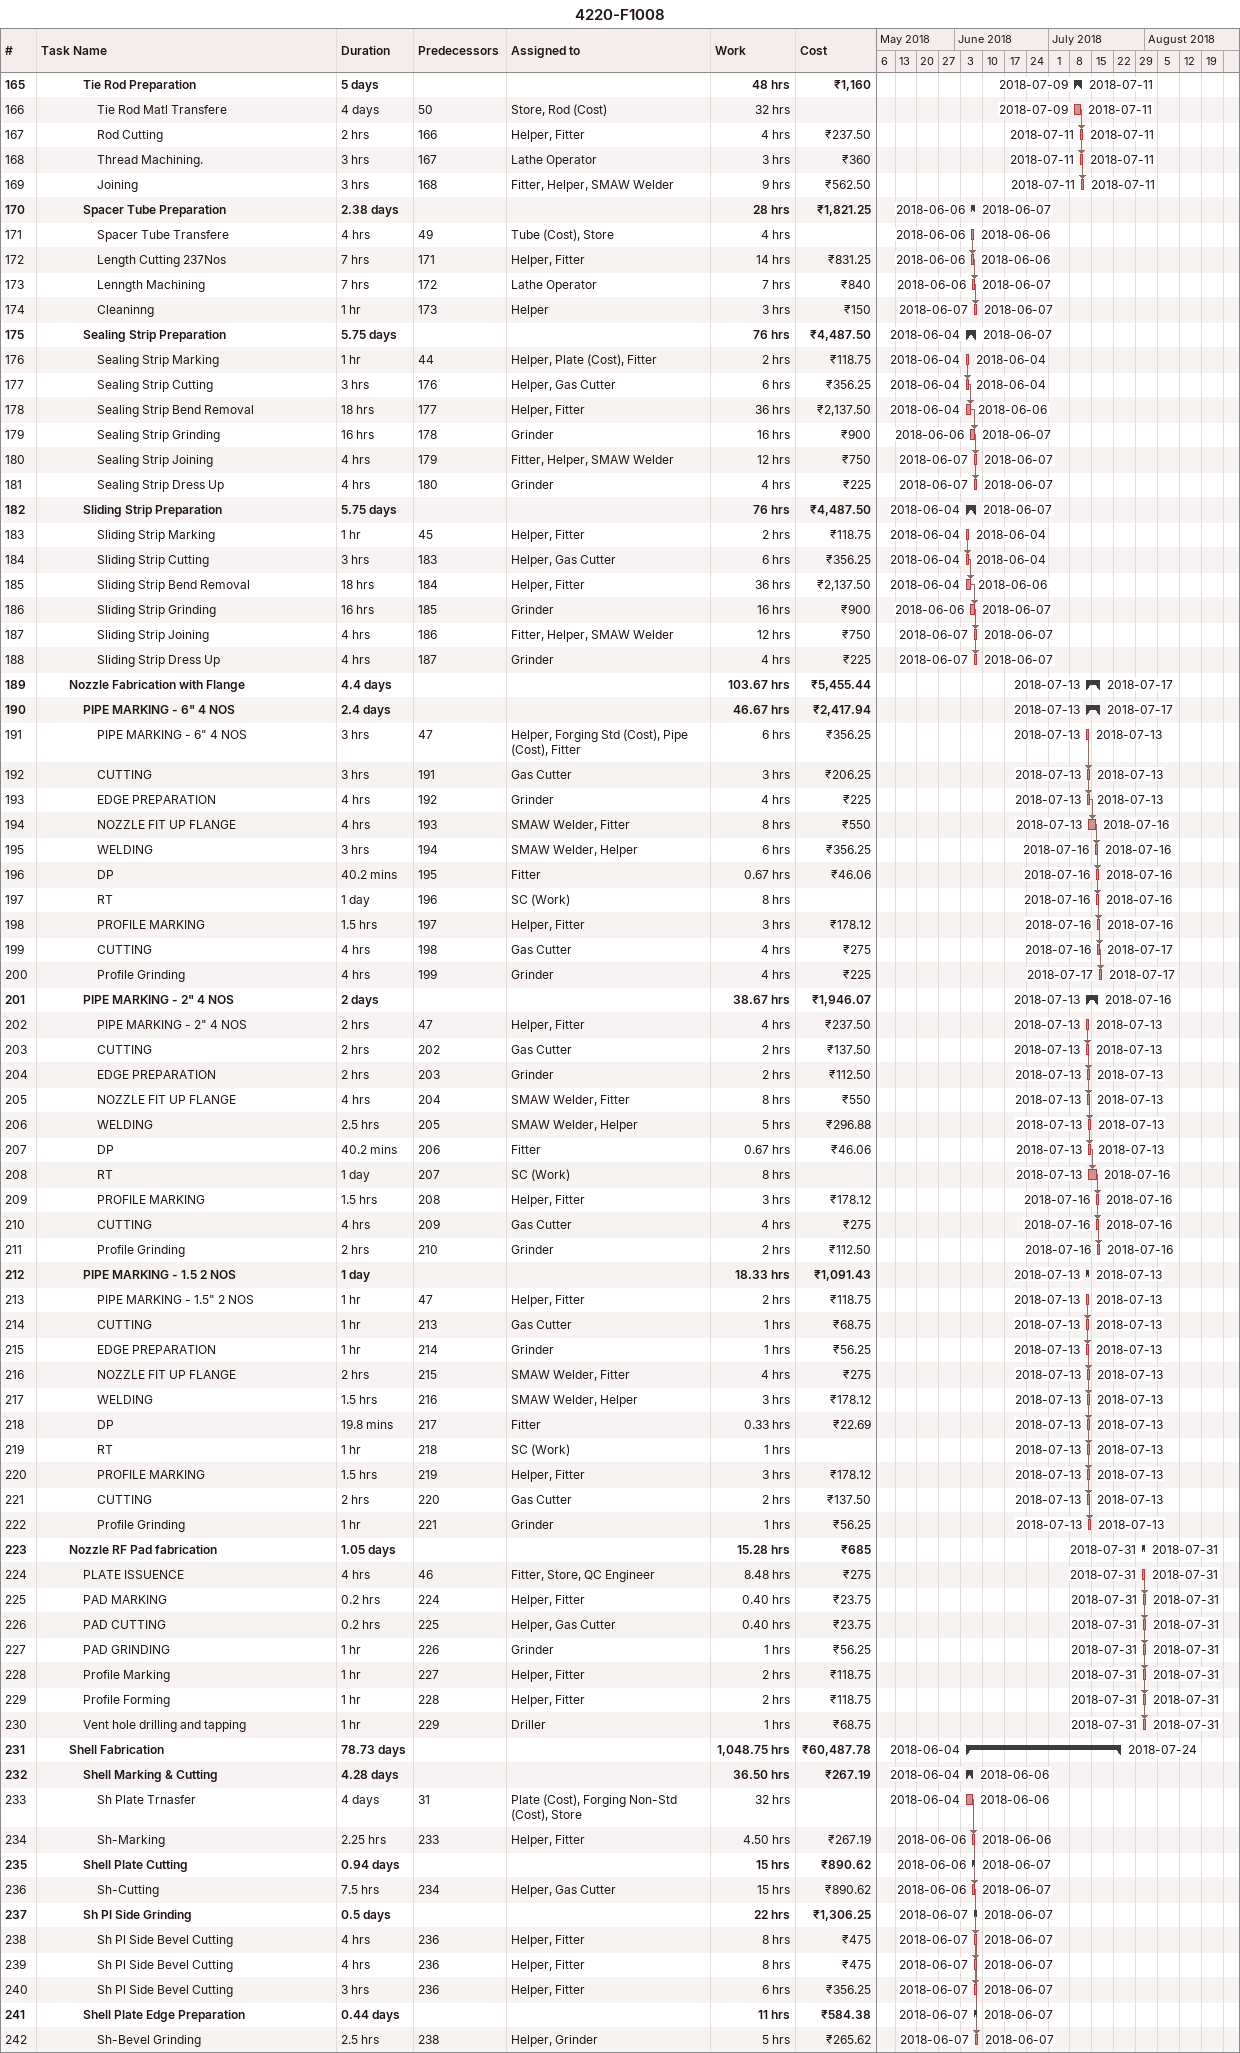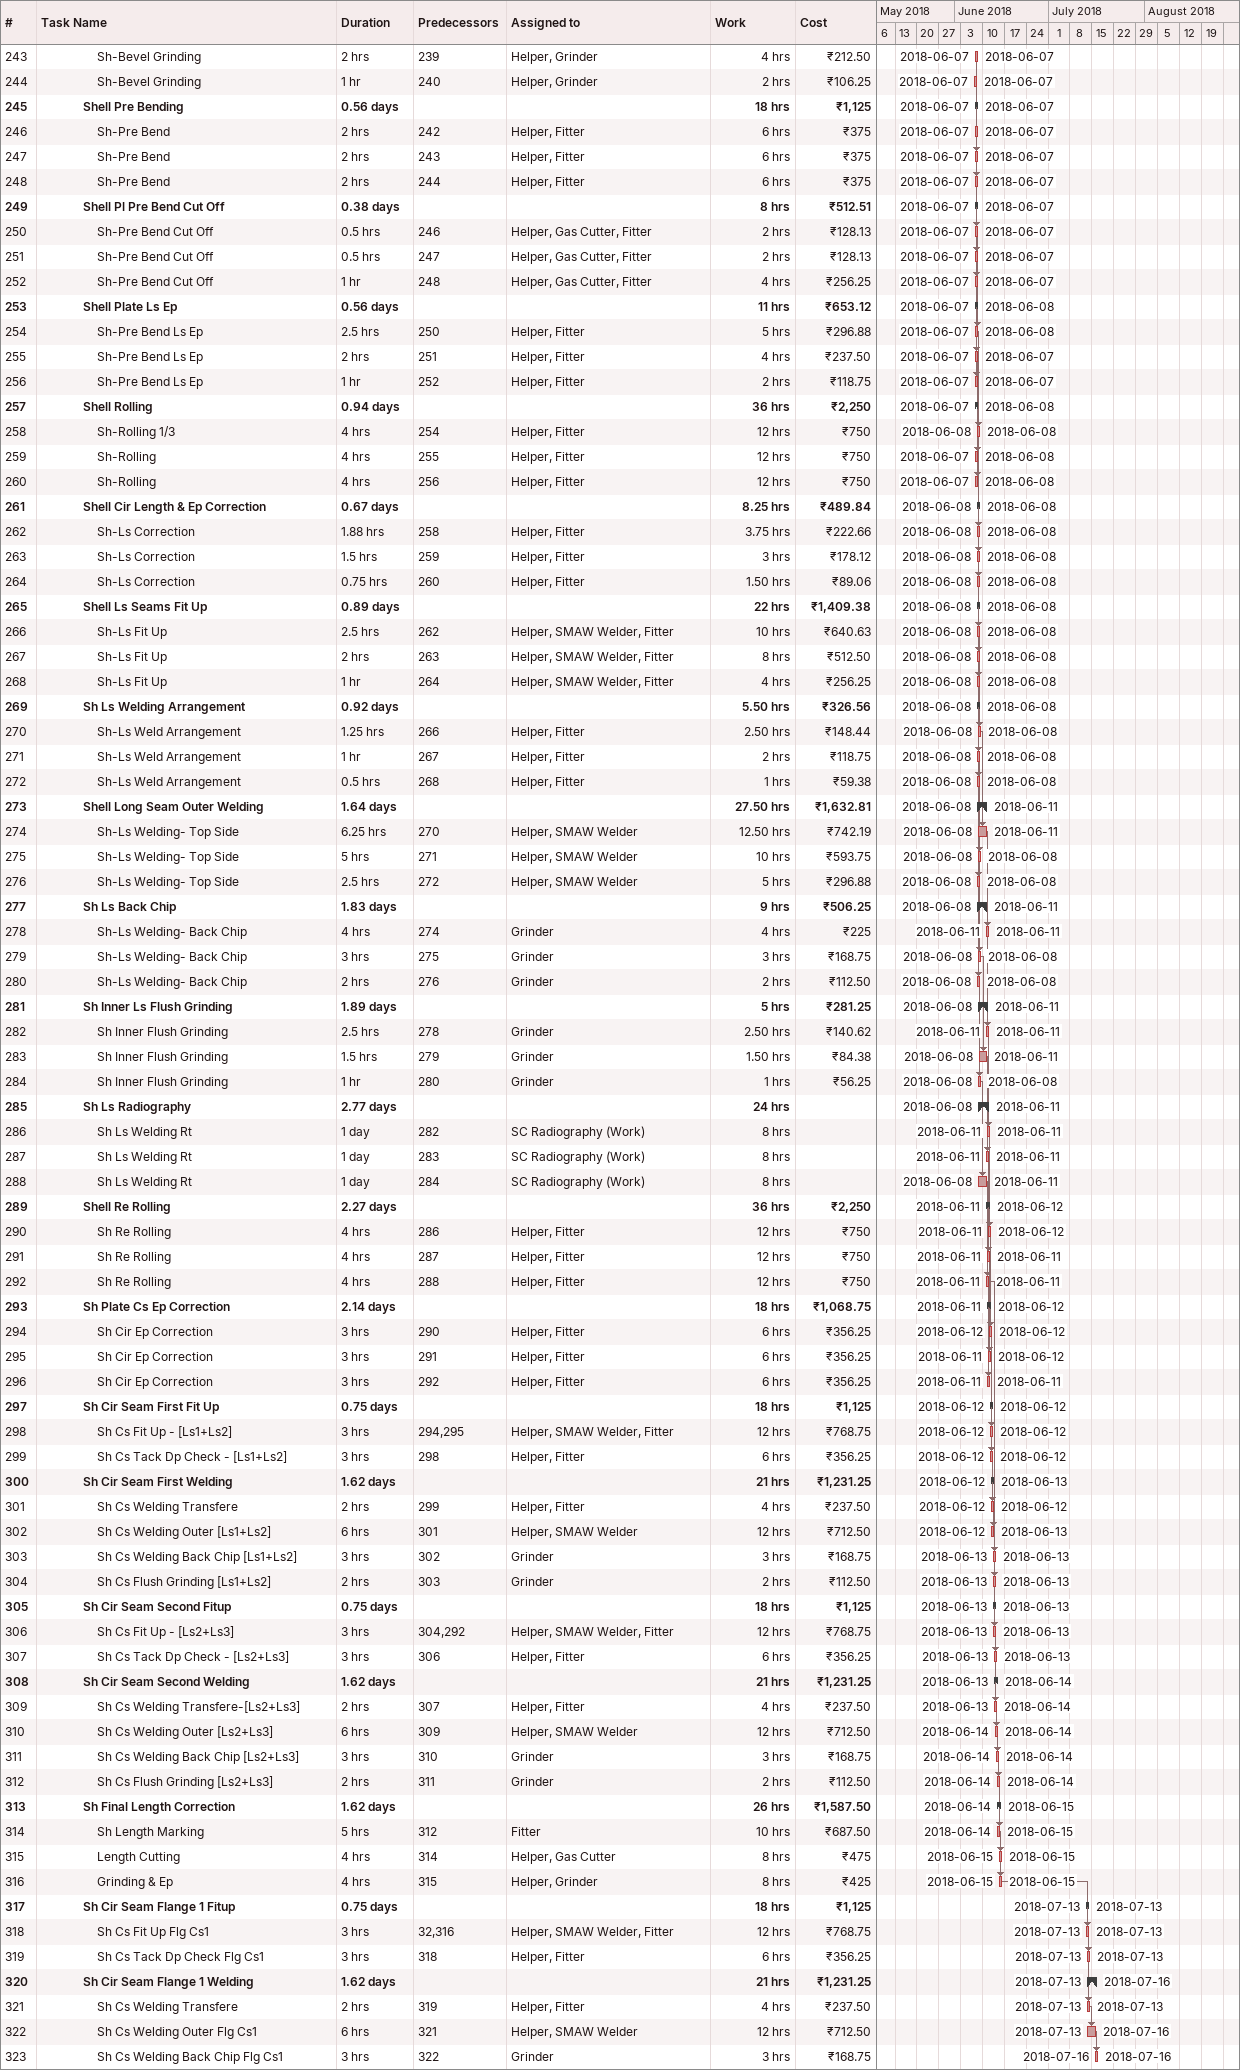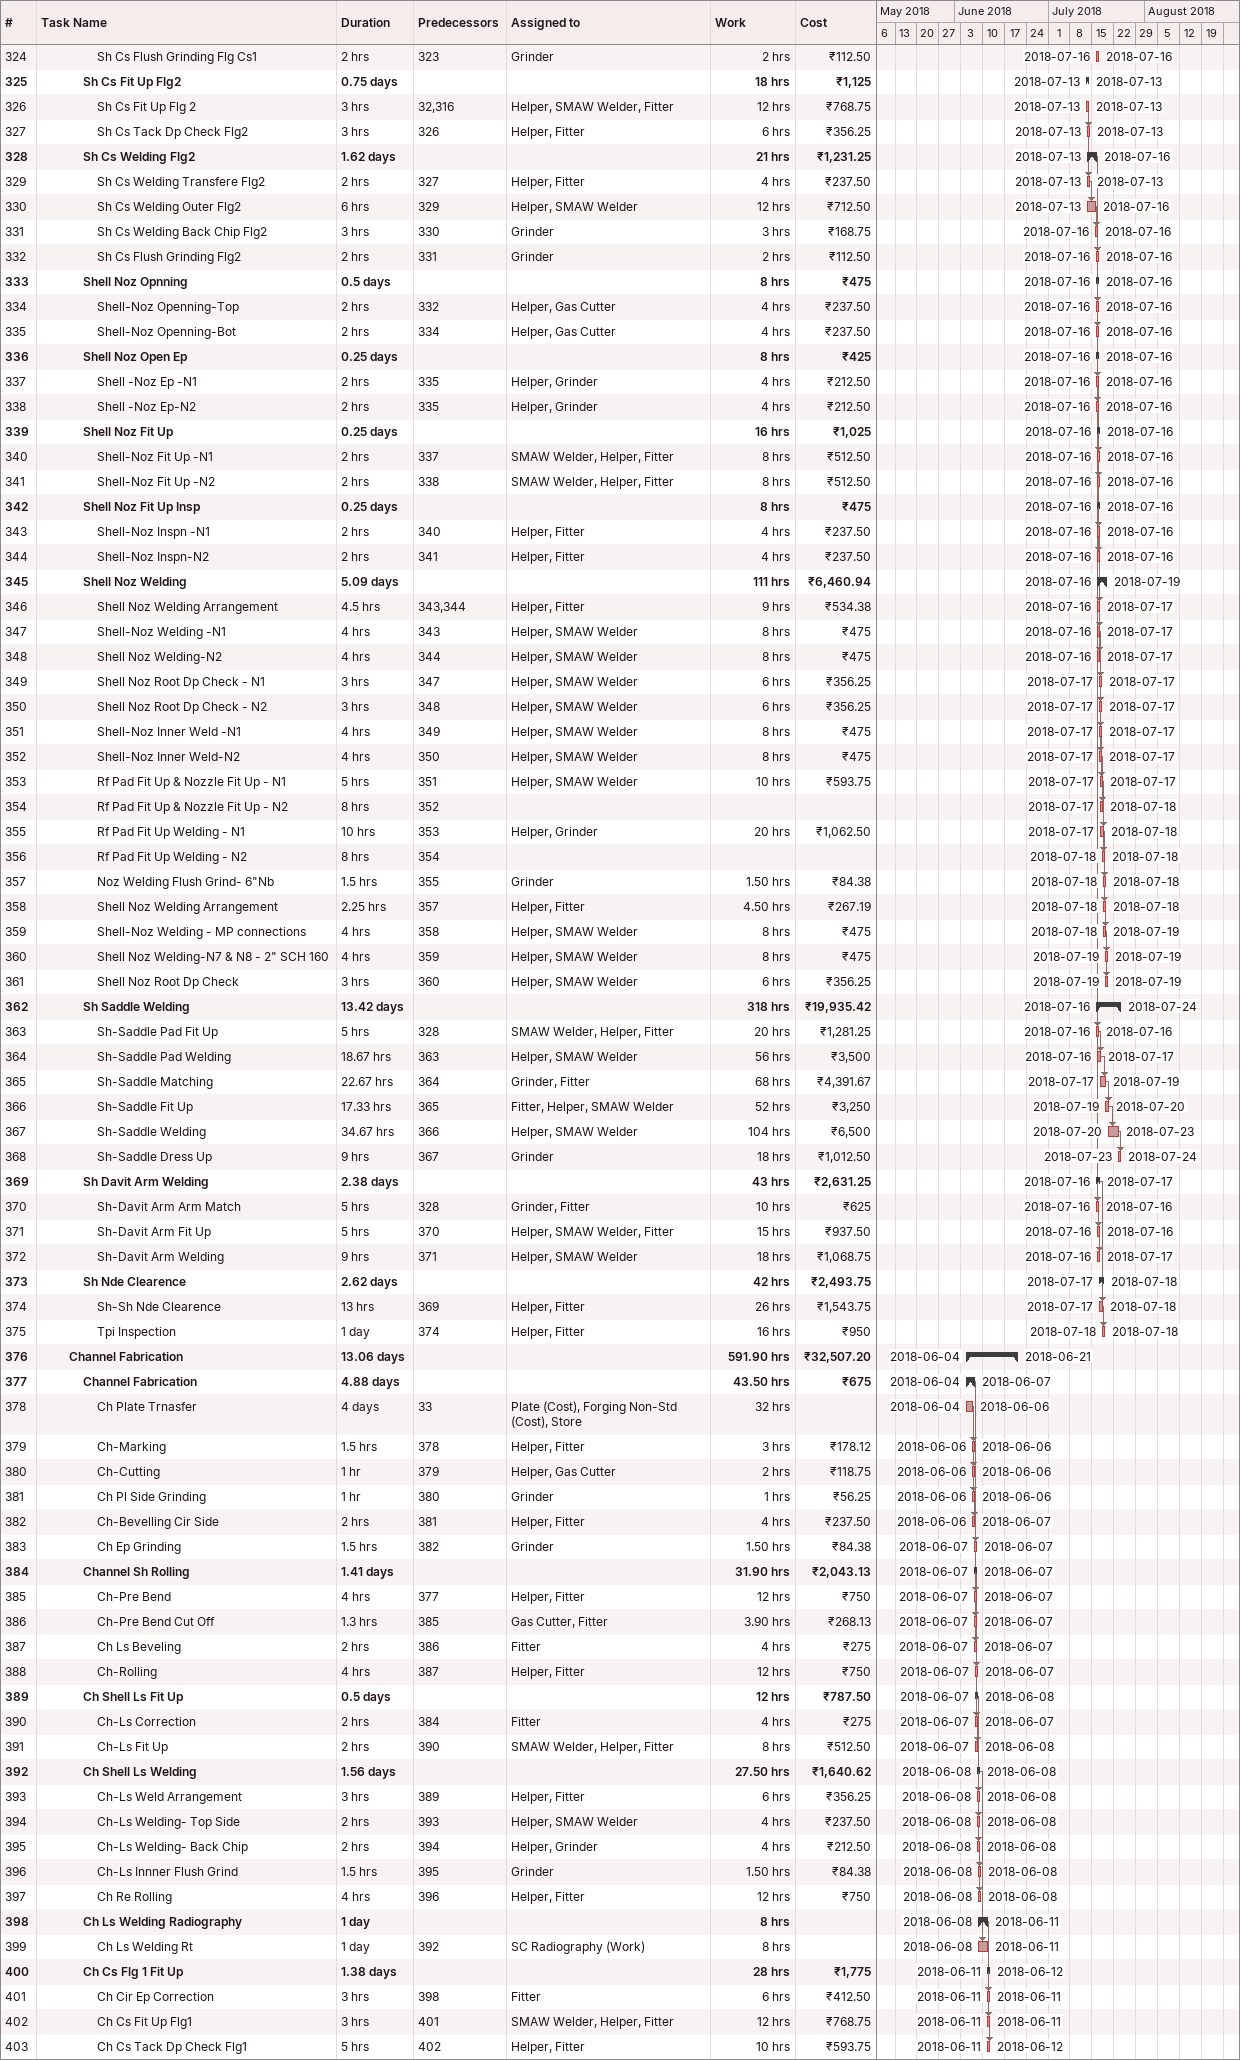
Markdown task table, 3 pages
4220-F1008

| ID | Level | Task | Duration | Start | Finish | Predecessors | Resources | Work (h) | Cost (₹) |
|---|---|---|---|---|---|---|---|---|---|
| 165 | 4 | **Tie Rod Preparation** | 5d | 2018-07-09 | 2018-07-11 |  |  | 48 | 1160 |
| 166 | 5 | Tie Rod Matl Transfere | 4d | 2018-07-09 | 2018-07-11 | 50 | Store, Rod (Cost) | 32 |  |
| 167 | 5 | Rod Cutting | 2h | 2018-07-11 | 2018-07-11 | 166 | Helper, Fitter | 4 | 237.50 |
| 168 | 5 | Thread Machining. | 3h | 2018-07-11 | 2018-07-11 | 167 | Lathe Operator | 3 | 360 |
| 169 | 5 | Joining | 3h | 2018-07-11 | 2018-07-11 | 168 | Fitter, Helper, SMAW Welder | 9 | 562.50 |
| 170 | 4 | **Spacer Tube Preparation** | 2.38d | 2018-06-06 | 2018-06-07 |  |  | 28 | 1821.25 |
| 171 | 5 | Spacer Tube Transfere | 4h | 2018-06-06 | 2018-06-06 | 49 | Tube (Cost), Store | 4 |  |
| 172 | 5 | Length Cutting 237Nos | 7h | 2018-06-06 | 2018-06-06 | 171 | Helper, Fitter | 14 | 831.25 |
| 173 | 5 | Lenngth Machining | 7h | 2018-06-06 | 2018-06-07 | 172 | Lathe Operator | 7 | 840 |
| 174 | 5 | Cleaninng | 1h | 2018-06-07 | 2018-06-07 | 173 | Helper | 3 | 150 |
| 175 | 4 | **Sealing Strip Preparation** | 5.75d | 2018-06-04 | 2018-06-07 |  |  | 76 | 4487.50 |
| 176 | 5 | Sealing Strip Marking | 1h | 2018-06-04 | 2018-06-04 | 44 | Helper, Plate (Cost), Fitter | 2 | 118.75 |
| 177 | 5 | Sealing Strip Cutting | 3h | 2018-06-04 | 2018-06-04 | 176 | Helper, Gas Cutter | 6 | 356.25 |
| 178 | 5 | Sealing Strip Bend Removal | 18h | 2018-06-04 | 2018-06-06 | 177 | Helper, Fitter | 36 | 2137.50 |
| 179 | 5 | Sealing Strip Grinding | 16h | 2018-06-06 | 2018-06-07 | 178 | Grinder | 16 | 900 |
| 180 | 5 | Sealing Strip Joining | 4h | 2018-06-07 | 2018-06-07 | 179 | Fitter, Helper, SMAW Welder | 12 | 750 |
| 181 | 5 | Sealing Strip Dress Up | 4h | 2018-06-07 | 2018-06-07 | 180 | Grinder | 4 | 225 |
| 182 | 4 | **Sliding Strip Preparation** | 5.75d | 2018-06-04 | 2018-06-07 |  |  | 76 | 4487.50 |
| 183 | 5 | Sliding Strip Marking | 1h | 2018-06-04 | 2018-06-04 | 45 | Helper, Fitter | 2 | 118.75 |
| 184 | 5 | Sliding Strip Cutting | 3h | 2018-06-04 | 2018-06-04 | 183 | Helper, Gas Cutter | 6 | 356.25 |
| 185 | 5 | Sliding Strip Bend Removal | 18h | 2018-06-04 | 2018-06-06 | 184 | Helper, Fitter | 36 | 2137.50 |
| 186 | 5 | Sliding Strip Grinding | 16h | 2018-06-06 | 2018-06-07 | 185 | Grinder | 16 | 900 |
| 187 | 5 | Sliding Strip Joining | 4h | 2018-06-07 | 2018-06-07 | 186 | Fitter, Helper, SMAW Welder | 12 | 750 |
| 188 | 5 | Sliding Strip Dress Up | 4h | 2018-06-07 | 2018-06-07 | 187 | Grinder | 4 | 225 |
| 189 | 3 | **Nozzle Fabrication with Flange** | 4.4d | 2018-07-13 | 2018-07-17 |  |  | 103.67 | 5455.44 |
| 190 | 4 | **PIPE MARKING - 6" 4 NOS** | 2.4d | 2018-07-13 | 2018-07-17 |  |  | 46.67 | 2417.94 |
| 191 | 5 | PIPE MARKING - 6" 4 NOS | 3h | 2018-07-13 | 2018-07-13 | 47 | Helper, Forging Std (Cost), Pipe (Cost), Fitter | 6 | 356.25 |
| 192 | 5 | CUTTING | 3h | 2018-07-13 | 2018-07-13 | 191 | Gas Cutter | 3 | 206.25 |
| 193 | 5 | EDGE PREPARATION | 4h | 2018-07-13 | 2018-07-13 | 192 | Grinder | 4 | 225 |
| 194 | 5 | NOZZLE FIT UP FLANGE | 4h | 2018-07-13 | 2018-07-16 | 193 | SMAW Welder, Fitter | 8 | 550 |
| 195 | 5 | WELDING | 3h | 2018-07-16 | 2018-07-16 | 194 | SMAW Welder, Helper | 6 | 356.25 |
| 196 | 5 | DP | 40.2min | 2018-07-16 | 2018-07-16 | 195 | Fitter | 0.67 | 46.06 |
| 197 | 5 | RT | 1d | 2018-07-16 | 2018-07-16 | 196 | SC (Work) | 8 |  |
| 198 | 5 | PROFILE MARKING | 1.5h | 2018-07-16 | 2018-07-16 | 197 | Helper, Fitter | 3 | 178.12 |
| 199 | 5 | CUTTING | 4h | 2018-07-16 | 2018-07-17 | 198 | Gas Cutter | 4 | 275 |
| 200 | 5 | Profile Grinding | 4h | 2018-07-17 | 2018-07-17 | 199 | Grinder | 4 | 225 |
| 201 | 4 | **PIPE MARKING - 2" 4 NOS** | 2d | 2018-07-13 | 2018-07-16 |  |  | 38.67 | 1946.07 |
| 202 | 5 | PIPE MARKING - 2" 4 NOS | 2h | 2018-07-13 | 2018-07-13 | 47 | Helper, Fitter | 4 | 237.50 |
| 203 | 5 | CUTTING | 2h | 2018-07-13 | 2018-07-13 | 202 | Gas Cutter | 2 | 137.50 |
| 204 | 5 | EDGE PREPARATION | 2h | 2018-07-13 | 2018-07-13 | 203 | Grinder | 2 | 112.50 |
| 205 | 5 | NOZZLE FIT UP FLANGE | 4h | 2018-07-13 | 2018-07-13 | 204 | SMAW Welder, Fitter | 8 | 550 |
| 206 | 5 | WELDING | 2.5h | 2018-07-13 | 2018-07-13 | 205 | SMAW Welder, Helper | 5 | 296.88 |
| 207 | 5 | DP | 40.2min | 2018-07-13 | 2018-07-13 | 206 | Fitter | 0.67 | 46.06 |
| 208 | 5 | RT | 1d | 2018-07-13 | 2018-07-16 | 207 | SC (Work) | 8 |  |
| 209 | 5 | PROFILE MARKING | 1.5h | 2018-07-16 | 2018-07-16 | 208 | Helper, Fitter | 3 | 178.12 |
| 210 | 5 | CUTTING | 4h | 2018-07-16 | 2018-07-16 | 209 | Gas Cutter | 4 | 275 |
| 211 | 5 | Profile Grinding | 2h | 2018-07-16 | 2018-07-16 | 210 | Grinder | 2 | 112.50 |
| 212 | 4 | **PIPE MARKING - 1.5 2 NOS** | 1d | 2018-07-13 | 2018-07-13 |  |  | 18.33 | 1091.43 |
| 213 | 5 | PIPE MARKING - 1.5" 2 NOS | 1h | 2018-07-13 | 2018-07-13 | 47 | Helper, Fitter | 2 | 118.75 |
| 214 | 5 | CUTTING | 1h | 2018-07-13 | 2018-07-13 | 213 | Gas Cutter | 1 | 68.75 |
| 215 | 5 | EDGE PREPARATION | 1h | 2018-07-13 | 2018-07-13 | 214 | Grinder | 1 | 56.25 |
| 216 | 5 | NOZZLE FIT UP FLANGE | 2h | 2018-07-13 | 2018-07-13 | 215 | SMAW Welder, Fitter | 4 | 275 |
| 217 | 5 | WELDING | 1.5h | 2018-07-13 | 2018-07-13 | 216 | SMAW Welder, Helper | 3 | 178.12 |
| 218 | 5 | DP | 19.8min | 2018-07-13 | 2018-07-13 | 217 | Fitter | 0.33 | 22.69 |
| 219 | 5 | RT | 1h | 2018-07-13 | 2018-07-13 | 218 | SC (Work) | 1 |  |
| 220 | 5 | PROFILE MARKING | 1.5h | 2018-07-13 | 2018-07-13 | 219 | Helper, Fitter | 3 | 178.12 |
| 221 | 5 | CUTTING | 2h | 2018-07-13 | 2018-07-13 | 220 | Gas Cutter | 2 | 137.50 |
| 222 | 5 | Profile Grinding | 1h | 2018-07-13 | 2018-07-13 | 221 | Grinder | 1 | 56.25 |
| 223 | 3 | **Nozzle RF Pad fabrication** | 1.05d | 2018-07-31 | 2018-07-31 |  |  | 15.28 | 685 |
| 224 | 4 | PLATE ISSUENCE | 4h | 2018-07-31 | 2018-07-31 | 46 | Fitter, Store, QC Engineer | 8.48 | 275 |
| 225 | 4 | PAD MARKING | 0.2h | 2018-07-31 | 2018-07-31 | 224 | Helper, Fitter | 0.40 | 23.75 |
| 226 | 4 | PAD CUTTING | 0.2h | 2018-07-31 | 2018-07-31 | 225 | Helper, Gas Cutter | 0.40 | 23.75 |
| 227 | 4 | PAD GRINDING | 1h | 2018-07-31 | 2018-07-31 | 226 | Grinder | 1 | 56.25 |
| 228 | 4 | Profile Marking | 1h | 2018-07-31 | 2018-07-31 | 227 | Helper, Fitter | 2 | 118.75 |
| 229 | 4 | Profile Forming | 1h | 2018-07-31 | 2018-07-31 | 228 | Helper, Fitter | 2 | 118.75 |
| 230 | 4 | Vent hole drilling and tapping | 1h | 2018-07-31 | 2018-07-31 | 229 | Driller | 1 | 68.75 |
| 231 | 3 | **Shell Fabrication** | 78.73d | 2018-06-04 | 2018-07-24 |  |  | 1048.75 | 60487.78 |
| 232 | 4 | **Shell Marking & Cutting** | 4.28d | 2018-06-04 | 2018-06-06 |  |  | 36.50 | 267.19 |
| 233 | 5 | Sh Plate Trnasfer | 4d | 2018-06-04 | 2018-06-06 | 31 | Plate (Cost), Forging Non-Std (Cost), Store | 32 |  |
| 234 | 5 | Sh-Marking | 2.25h | 2018-06-06 | 2018-06-06 | 233 | Helper, Fitter | 4.50 | 267.19 |
| 235 | 4 | **Shell Plate Cutting** | 0.94d | 2018-06-06 | 2018-06-07 |  |  | 15 | 890.62 |
| 236 | 5 | Sh-Cutting | 7.5h | 2018-06-06 | 2018-06-07 | 234 | Helper, Gas Cutter | 15 | 890.62 |
| 237 | 4 | **Sh Pl Side Grinding** | 0.5d | 2018-06-07 | 2018-06-07 |  |  | 22 | 1306.25 |
| 238 | 5 | Sh Pl Side Bevel Cutting | 4h | 2018-06-07 | 2018-06-07 | 236 | Helper, Fitter | 8 | 475 |
| 239 | 5 | Sh Pl Side Bevel Cutting | 4h | 2018-06-07 | 2018-06-07 | 236 | Helper, Fitter | 8 | 475 |
| 240 | 5 | Sh Pl Side Bevel Cutting | 3h | 2018-06-07 | 2018-06-07 | 236 | Helper, Fitter | 6 | 356.25 |
| 241 | 4 | **Shell Plate Edge Preparation** | 0.44d | 2018-06-07 | 2018-06-07 |  |  | 11 | 584.38 |
| 242 | 5 | Sh-Bevel Grinding | 2.5h | 2018-06-07 | 2018-06-07 | 238 | Helper, Grinder | 5 | 265.62 |
| 243 | 5 | Sh-Bevel Grinding | 2h | 2018-06-07 | 2018-06-07 | 239 | Helper, Grinder | 4 | 212.50 |
| 244 | 5 | Sh-Bevel Grinding | 1h | 2018-06-07 | 2018-06-07 | 240 | Helper, Grinder | 2 | 106.25 |
| 245 | 4 | **Shell Pre Bending** | 0.56d | 2018-06-07 | 2018-06-07 |  |  | 18 | 1125 |
| 246 | 5 | Sh-Pre Bend | 2h | 2018-06-07 | 2018-06-07 | 242 | Helper, Fitter | 6 | 375 |
| 247 | 5 | Sh-Pre Bend | 2h | 2018-06-07 | 2018-06-07 | 243 | Helper, Fitter | 6 | 375 |
| 248 | 5 | Sh-Pre Bend | 2h | 2018-06-07 | 2018-06-07 | 244 | Helper, Fitter | 6 | 375 |
| 249 | 4 | **Shell Pl Pre Bend Cut Off** | 0.38d | 2018-06-07 | 2018-06-07 |  |  | 8 | 512.51 |
| 250 | 5 | Sh-Pre Bend Cut Off | 0.5h | 2018-06-07 | 2018-06-07 | 246 | Helper, Gas Cutter, Fitter | 2 | 128.13 |
| 251 | 5 | Sh-Pre Bend Cut Off | 0.5h | 2018-06-07 | 2018-06-07 | 247 | Helper, Gas Cutter, Fitter | 2 | 128.13 |
| 252 | 5 | Sh-Pre Bend Cut Off | 1h | 2018-06-07 | 2018-06-07 | 248 | Helper, Gas Cutter, Fitter | 4 | 256.25 |
| 253 | 4 | **Shell Plate Ls Ep** | 0.56d | 2018-06-07 | 2018-06-08 |  |  | 11 | 653.12 |
| 254 | 5 | Sh-Pre Bend Ls Ep | 2.5h | 2018-06-07 | 2018-06-08 | 250 | Helper, Fitter | 5 | 296.88 |
| 255 | 5 | Sh-Pre Bend Ls Ep | 2h | 2018-06-07 | 2018-06-07 | 251 | Helper, Fitter | 4 | 237.50 |
| 256 | 5 | Sh-Pre Bend Ls Ep | 1h | 2018-06-07 | 2018-06-07 | 252 | Helper, Fitter | 2 | 118.75 |
| 257 | 4 | **Shell Rolling** | 0.94d | 2018-06-07 | 2018-06-08 |  |  | 36 | 2250 |
| 258 | 5 | Sh-Rolling 1/3 | 4h | 2018-06-08 | 2018-06-08 | 254 | Helper, Fitter | 12 | 750 |
| 259 | 5 | Sh-Rolling | 4h | 2018-06-07 | 2018-06-08 | 255 | Helper, Fitter | 12 | 750 |
| 260 | 5 | Sh-Rolling | 4h | 2018-06-07 | 2018-06-08 | 256 | Helper, Fitter | 12 | 750 |
| 261 | 4 | **Shell Cir Length & Ep Correction** | 0.67d | 2018-06-08 | 2018-06-08 |  |  | 8.25 | 489.84 |
| 262 | 5 | Sh-Ls Correction | 1.88h | 2018-06-08 | 2018-06-08 | 258 | Helper, Fitter | 3.75 | 222.66 |
| 263 | 5 | Sh-Ls Correction | 1.5h | 2018-06-08 | 2018-06-08 | 259 | Helper, Fitter | 3 | 178.12 |
| 264 | 5 | Sh-Ls Correction | 0.75h | 2018-06-08 | 2018-06-08 | 260 | Helper, Fitter | 1.50 | 89.06 |
| 265 | 4 | **Shell Ls Seams Fit Up** | 0.89d | 2018-06-08 | 2018-06-08 |  |  | 22 | 1409.38 |
| 266 | 5 | Sh-Ls Fit Up | 2.5h | 2018-06-08 | 2018-06-08 | 262 | Helper, SMAW Welder, Fitter | 10 | 640.63 |
| 267 | 5 | Sh-Ls Fit Up | 2h | 2018-06-08 | 2018-06-08 | 263 | Helper, SMAW Welder, Fitter | 8 | 512.50 |
| 268 | 5 | Sh-Ls Fit Up | 1h | 2018-06-08 | 2018-06-08 | 264 | Helper, SMAW Welder, Fitter | 4 | 256.25 |
| 269 | 4 | **Sh Ls Welding Arrangement** | 0.92d | 2018-06-08 | 2018-06-08 |  |  | 5.50 | 326.56 |
| 270 | 5 | Sh-Ls Weld Arrangement | 1.25h | 2018-06-08 | 2018-06-08 | 266 | Helper, Fitter | 2.50 | 148.44 |
| 271 | 5 | Sh-Ls Weld Arrangement | 1h | 2018-06-08 | 2018-06-08 | 267 | Helper, Fitter | 2 | 118.75 |
| 272 | 5 | Sh-Ls Weld Arrangement | 0.5h | 2018-06-08 | 2018-06-08 | 268 | Helper, Fitter | 1 | 59.38 |
| 273 | 4 | **Shell Long Seam Outer Welding** | 1.64d | 2018-06-08 | 2018-06-11 |  |  | 27.50 | 1632.81 |
| 274 | 5 | Sh-Ls Welding- Top Side | 6.25h | 2018-06-08 | 2018-06-11 | 270 | Helper, SMAW Welder | 12.50 | 742.19 |
| 275 | 5 | Sh-Ls Welding- Top Side | 5h | 2018-06-08 | 2018-06-08 | 271 | Helper, SMAW Welder | 10 | 593.75 |
| 276 | 5 | Sh-Ls Welding- Top Side | 2.5h | 2018-06-08 | 2018-06-08 | 272 | Helper, SMAW Welder | 5 | 296.88 |
| 277 | 4 | **Sh Ls Back Chip** | 1.83d | 2018-06-08 | 2018-06-11 |  |  | 9 | 506.25 |
| 278 | 5 | Sh-Ls Welding- Back Chip | 4h | 2018-06-11 | 2018-06-11 | 274 | Grinder | 4 | 225 |
| 279 | 5 | Sh-Ls Welding- Back Chip | 3h | 2018-06-08 | 2018-06-08 | 275 | Grinder | 3 | 168.75 |
| 280 | 5 | Sh-Ls Welding- Back Chip | 2h | 2018-06-08 | 2018-06-08 | 276 | Grinder | 2 | 112.50 |
| 281 | 4 | **Sh Inner Ls Flush Grinding** | 1.89d | 2018-06-08 | 2018-06-11 |  |  | 5 | 281.25 |
| 282 | 5 | Sh Inner Flush Grinding | 2.5h | 2018-06-11 | 2018-06-11 | 278 | Grinder | 2.50 | 140.62 |
| 283 | 5 | Sh Inner Flush Grinding | 1.5h | 2018-06-08 | 2018-06-11 | 279 | Grinder | 1.50 | 84.38 |
| 284 | 5 | Sh Inner Flush Grinding | 1h | 2018-06-08 | 2018-06-08 | 280 | Grinder | 1 | 56.25 |
| 285 | 4 | **Sh Ls Radiography** | 2.77d | 2018-06-08 | 2018-06-11 |  |  | 24 |  |
| 286 | 5 | Sh Ls Welding Rt | 1d | 2018-06-11 | 2018-06-11 | 282 | SC Radiography (Work) | 8 |  |
| 287 | 5 | Sh Ls Welding Rt | 1d | 2018-06-11 | 2018-06-11 | 283 | SC Radiography (Work) | 8 |  |
| 288 | 5 | Sh Ls Welding Rt | 1d | 2018-06-08 | 2018-06-11 | 284 | SC Radiography (Work) | 8 |  |
| 289 | 4 | **Shell Re Rolling** | 2.27d | 2018-06-11 | 2018-06-12 |  |  | 36 | 2250 |
| 290 | 5 | Sh Re Rolling | 4h | 2018-06-11 | 2018-06-12 | 286 | Helper, Fitter | 12 | 750 |
| 291 | 5 | Sh Re Rolling | 4h | 2018-06-11 | 2018-06-11 | 287 | Helper, Fitter | 12 | 750 |
| 292 | 5 | Sh Re Rolling | 4h | 2018-06-11 | 2018-06-11 | 288 | Helper, Fitter | 12 | 750 |
| 293 | 4 | **Sh Plate Cs Ep Correction** | 2.14d | 2018-06-11 | 2018-06-12 |  |  | 18 | 1068.75 |
| 294 | 5 | Sh Cir Ep Correction | 3h | 2018-06-12 | 2018-06-12 | 290 | Helper, Fitter | 6 | 356.25 |
| 295 | 5 | Sh Cir Ep Correction | 3h | 2018-06-11 | 2018-06-12 | 291 | Helper, Fitter | 6 | 356.25 |
| 296 | 5 | Sh Cir Ep Correction | 3h | 2018-06-11 | 2018-06-11 | 292 | Helper, Fitter | 6 | 356.25 |
| 297 | 4 | **Sh Cir Seam First Fit Up** | 0.75d | 2018-06-12 | 2018-06-12 |  |  | 18 | 1125 |
| 298 | 5 | Sh Cs Fit Up - [Ls1+Ls2] | 3h | 2018-06-12 | 2018-06-12 | 294, 295 | Helper, SMAW Welder, Fitter | 12 | 768.75 |
| 299 | 5 | Sh Cs Tack Dp Check - [Ls1+Ls2] | 3h | 2018-06-12 | 2018-06-12 | 298 | Helper, Fitter | 6 | 356.25 |
| 300 | 4 | **Sh Cir Seam First Welding** | 1.62d | 2018-06-12 | 2018-06-13 |  |  | 21 | 1231.25 |
| 301 | 5 | Sh Cs Welding Transfere | 2h | 2018-06-12 | 2018-06-12 | 299 | Helper, Fitter | 4 | 237.50 |
| 302 | 5 | Sh Cs Welding Outer [Ls1+Ls2] | 6h | 2018-06-12 | 2018-06-13 | 301 | Helper, SMAW Welder | 12 | 712.50 |
| 303 | 5 | Sh Cs Welding Back Chip [Ls1+Ls2] | 3h | 2018-06-13 | 2018-06-13 | 302 | Grinder | 3 | 168.75 |
| 304 | 5 | Sh Cs Flush Grinding [Ls1+Ls2] | 2h | 2018-06-13 | 2018-06-13 | 303 | Grinder | 2 | 112.50 |
| 305 | 4 | **Sh Cir Seam Second Fitup** | 0.75d | 2018-06-13 | 2018-06-13 |  |  | 18 | 1125 |
| 306 | 5 | Sh Cs Fit Up - [Ls2+Ls3] | 3h | 2018-06-13 | 2018-06-13 | 304, 292 | Helper, SMAW Welder, Fitter | 12 | 768.75 |
| 307 | 5 | Sh Cs Tack Dp Check - [Ls2+Ls3] | 3h | 2018-06-13 | 2018-06-13 | 306 | Helper, Fitter | 6 | 356.25 |
| 308 | 4 | **Sh Cir Seam Second Welding** | 1.62d | 2018-06-13 | 2018-06-14 |  |  | 21 | 1231.25 |
| 309 | 5 | Sh Cs Welding Transfere-[Ls2+Ls3] | 2h | 2018-06-13 | 2018-06-14 | 307 | Helper, Fitter | 4 | 237.50 |
| 310 | 5 | Sh Cs Welding Outer [Ls2+Ls3] | 6h | 2018-06-14 | 2018-06-14 | 309 | Helper, SMAW Welder | 12 | 712.50 |
| 311 | 5 | Sh Cs Welding Back Chip [Ls2+Ls3] | 3h | 2018-06-14 | 2018-06-14 | 310 | Grinder | 3 | 168.75 |
| 312 | 5 | Sh Cs Flush Grinding [Ls2+Ls3] | 2h | 2018-06-14 | 2018-06-14 | 311 | Grinder | 2 | 112.50 |
| 313 | 4 | **Sh Final Length Correction** | 1.62d | 2018-06-14 | 2018-06-15 |  |  | 26 | 1587.50 |
| 314 | 5 | Sh Length Marking | 5h | 2018-06-14 | 2018-06-15 | 312 | Fitter | 10 | 687.50 |
| 315 | 5 | Length Cutting | 4h | 2018-06-15 | 2018-06-15 | 314 | Helper, Gas Cutter | 8 | 475 |
| 316 | 5 | Grinding & Ep | 4h | 2018-06-15 | 2018-06-15 | 315 | Helper, Grinder | 8 | 425 |
| 317 | 4 | **Sh Cir Seam Flange 1 Fitup** | 0.75d | 2018-07-13 | 2018-07-13 |  |  | 18 | 1125 |
| 318 | 5 | Sh Cs Fit Up Flg Cs1 | 3h | 2018-07-13 | 2018-07-13 | 32, 316 | Helper, SMAW Welder, Fitter | 12 | 768.75 |
| 319 | 5 | Sh Cs Tack Dp Check Flg Cs1 | 3h | 2018-07-13 | 2018-07-13 | 318 | Helper, Fitter | 6 | 356.25 |
| 320 | 4 | **Sh Cir Seam Flange 1 Welding** | 1.62d | 2018-07-13 | 2018-07-16 |  |  | 21 | 1231.25 |
| 321 | 5 | Sh Cs Welding Transfere | 2h | 2018-07-13 | 2018-07-13 | 319 | Helper, Fitter | 4 | 237.50 |
| 322 | 5 | Sh Cs Welding Outer Flg Cs1 | 6h | 2018-07-13 | 2018-07-16 | 321 | Helper, SMAW Welder | 12 | 712.50 |
| 323 | 5 | Sh Cs Welding Back Chip Flg Cs1 | 3h | 2018-07-16 | 2018-07-16 | 322 | Grinder | 3 | 168.75 |
| 324 | 5 | Sh Cs Flush Grinding Flg Cs1 | 2h | 2018-07-16 | 2018-07-16 | 323 | Grinder | 2 | 112.50 |
| 325 | 4 | **Sh Cs Fit Up Flg2** | 0.75d | 2018-07-13 | 2018-07-13 |  |  | 18 | 1125 |
| 326 | 5 | Sh Cs Fit Up Flg 2 | 3h | 2018-07-13 | 2018-07-13 | 32, 316 | Helper, SMAW Welder, Fitter | 12 | 768.75 |
| 327 | 5 | Sh Cs Tack Dp Check Flg2 | 3h | 2018-07-13 | 2018-07-13 | 326 | Helper, Fitter | 6 | 356.25 |
| 328 | 4 | **Sh Cs Welding Flg2** | 1.62d | 2018-07-13 | 2018-07-16 |  |  | 21 | 1231.25 |
| 329 | 5 | Sh Cs Welding Transfere Flg2 | 2h | 2018-07-13 | 2018-07-13 | 327 | Helper, Fitter | 4 | 237.50 |
| 330 | 5 | Sh Cs Welding Outer Flg2 | 6h | 2018-07-13 | 2018-07-16 | 329 | Helper, SMAW Welder | 12 | 712.50 |
| 331 | 5 | Sh Cs Welding Back Chip Flg2 | 3h | 2018-07-16 | 2018-07-16 | 330 | Grinder | 3 | 168.75 |
| 332 | 5 | Sh Cs Flush Grinding Flg2 | 2h | 2018-07-16 | 2018-07-16 | 331 | Grinder | 2 | 112.50 |
| 333 | 4 | **Shell Noz Opnning** | 0.5d | 2018-07-16 | 2018-07-16 |  |  | 8 | 475 |
| 334 | 5 | Shell-Noz Openning-Top | 2h | 2018-07-16 | 2018-07-16 | 332 | Helper, Gas Cutter | 4 | 237.50 |
| 335 | 5 | Shell-Noz Openning-Bot | 2h | 2018-07-16 | 2018-07-16 | 334 | Helper, Gas Cutter | 4 | 237.50 |
| 336 | 4 | **Shell Noz Open Ep** | 0.25d | 2018-07-16 | 2018-07-16 |  |  | 8 | 425 |
| 337 | 5 | Shell -Noz Ep -N1 | 2h | 2018-07-16 | 2018-07-16 | 335 | Helper, Grinder | 4 | 212.50 |
| 338 | 5 | Shell -Noz Ep-N2 | 2h | 2018-07-16 | 2018-07-16 | 335 | Helper, Grinder | 4 | 212.50 |
| 339 | 4 | **Shell Noz Fit Up** | 0.25d | 2018-07-16 | 2018-07-16 |  |  | 16 | 1025 |
| 340 | 5 | Shell-Noz Fit Up -N1 | 2h | 2018-07-16 | 2018-07-16 | 337 | SMAW Welder, Helper, Fitter | 8 | 512.50 |
| 341 | 5 | Shell-Noz Fit Up -N2 | 2h | 2018-07-16 | 2018-07-16 | 338 | SMAW Welder, Helper, Fitter | 8 | 512.50 |
| 342 | 4 | **Shell Noz Fit Up Insp** | 0.25d | 2018-07-16 | 2018-07-16 |  |  | 8 | 475 |
| 343 | 5 | Shell-Noz Inspn -N1 | 2h | 2018-07-16 | 2018-07-16 | 340 | Helper, Fitter | 4 | 237.50 |
| 344 | 5 | Shell-Noz Inspn-N2 | 2h | 2018-07-16 | 2018-07-16 | 341 | Helper, Fitter | 4 | 237.50 |
| 345 | 4 | **Shell Noz Welding** | 5.09d | 2018-07-16 | 2018-07-19 |  |  | 111 | 6460.94 |
| 346 | 5 | Shell Noz Welding Arrangement | 4.5h | 2018-07-16 | 2018-07-17 | 343, 344 | Helper, Fitter | 9 | 534.38 |
| 347 | 5 | Shell-Noz Welding -N1 | 4h | 2018-07-16 | 2018-07-17 | 343 | Helper, SMAW Welder | 8 | 475 |
| 348 | 5 | Shell Noz Welding-N2 | 4h | 2018-07-16 | 2018-07-17 | 344 | Helper, SMAW Welder | 8 | 475 |
| 349 | 5 | Shell Noz Root Dp Check - N1 | 3h | 2018-07-17 | 2018-07-17 | 347 | Helper, SMAW Welder | 6 | 356.25 |
| 350 | 5 | Shell Noz Root Dp Check - N2 | 3h | 2018-07-17 | 2018-07-17 | 348 | Helper, SMAW Welder | 6 | 356.25 |
| 351 | 5 | Shell-Noz Inner Weld -N1 | 4h | 2018-07-17 | 2018-07-17 | 349 | Helper, SMAW Welder | 8 | 475 |
| 352 | 5 | Shell-Noz Inner Weld-N2 | 4h | 2018-07-17 | 2018-07-17 | 350 | Helper, SMAW Welder | 8 | 475 |
| 353 | 5 | Rf Pad Fit Up & Nozzle Fit Up - N1 | 5h | 2018-07-17 | 2018-07-17 | 351 | Helper, SMAW Welder | 10 | 593.75 |
| 354 | 5 | Rf Pad Fit Up & Nozzle Fit Up - N2 | 8h | 2018-07-17 | 2018-07-18 | 352 |  |  |  |
| 355 | 5 | Rf Pad Fit Up Welding - N1 | 10h | 2018-07-17 | 2018-07-18 | 353 | Helper, Grinder | 20 | 1062.50 |
| 356 | 5 | Rf Pad Fit Up Welding - N2 | 8h | 2018-07-18 | 2018-07-18 | 354 |  |  |  |
| 357 | 5 | Noz Welding Flush Grind- 6"Nb | 1.5h | 2018-07-18 | 2018-07-18 | 355 | Grinder | 1.50 | 84.38 |
| 358 | 5 | Shell Noz Welding Arrangement | 2.25h | 2018-07-18 | 2018-07-18 | 357 | Helper, Fitter | 4.50 | 267.19 |
| 359 | 5 | Shell-Noz Welding - MP connections | 4h | 2018-07-18 | 2018-07-19 | 358 | Helper, SMAW Welder | 8 | 475 |
| 360 | 5 | Shell Noz Welding-N7 & N8 - 2" SCH 160 | 4h | 2018-07-19 | 2018-07-19 | 359 | Helper, SMAW Welder | 8 | 475 |
| 361 | 5 | Shell Noz Root Dp Check | 3h | 2018-07-19 | 2018-07-19 | 360 | Helper, SMAW Welder | 6 | 356.25 |
| 362 | 4 | **Sh Saddle Welding** | 13.42d | 2018-07-16 | 2018-07-24 |  |  | 318 | 19935.42 |
| 363 | 5 | Sh-Saddle Pad Fit Up | 5h | 2018-07-16 | 2018-07-16 | 328 | SMAW Welder, Helper, Fitter | 20 | 1281.25 |
| 364 | 5 | Sh-Saddle Pad Welding | 18.67h | 2018-07-16 | 2018-07-17 | 363 | Helper, SMAW Welder | 56 | 3500 |
| 365 | 5 | Sh-Saddle Matching | 22.67h | 2018-07-17 | 2018-07-19 | 364 | Grinder, Fitter | 68 | 4391.67 |
| 366 | 5 | Sh-Saddle Fit Up | 17.33h | 2018-07-19 | 2018-07-20 | 365 | Fitter, Helper, SMAW Welder | 52 | 3250 |
| 367 | 5 | Sh-Saddle Welding | 34.67h | 2018-07-20 | 2018-07-23 | 366 | Helper, SMAW Welder | 104 | 6500 |
| 368 | 5 | Sh-Saddle Dress Up | 9h | 2018-07-23 | 2018-07-24 | 367 | Grinder | 18 | 1012.50 |
| 369 | 4 | **Sh Davit Arm Welding** | 2.38d | 2018-07-16 | 2018-07-17 |  |  | 43 | 2631.25 |
| 370 | 5 | Sh-Davit Arm Arm Match | 5h | 2018-07-16 | 2018-07-16 | 328 | Grinder, Fitter | 10 | 625 |
| 371 | 5 | Sh-Davit Arm Fit Up | 5h | 2018-07-16 | 2018-07-16 | 370 | Helper, SMAW Welder, Fitter | 15 | 937.50 |
| 372 | 5 | Sh-Davit Arm Welding | 9h | 2018-07-16 | 2018-07-17 | 371 | Helper, SMAW Welder | 18 | 1068.75 |
| 373 | 4 | **Sh Nde Clearence** | 2.62d | 2018-07-17 | 2018-07-18 |  |  | 42 | 2493.75 |
| 374 | 5 | Sh-Sh Nde Clearence | 13h | 2018-07-17 | 2018-07-18 | 369 | Helper, Fitter | 26 | 1543.75 |
| 375 | 5 | Tpi Inspection | 1d | 2018-07-18 | 2018-07-18 | 374 | Helper, Fitter | 16 | 950 |
| 376 | 3 | **Channel Fabrication** | 13.06d | 2018-06-04 | 2018-06-21 |  |  | 591.90 | 32507.20 |
| 377 | 4 | **Channel Fabrication** | 4.88d | 2018-06-04 | 2018-06-07 |  |  | 43.50 | 675 |
| 378 | 5 | Ch Plate Trnasfer | 4d | 2018-06-04 | 2018-06-06 | 33 | Plate (Cost), Forging Non-Std (Cost), Store | 32 |  |
| 379 | 5 | Ch-Marking | 1.5h | 2018-06-06 | 2018-06-06 | 378 | Helper, Fitter | 3 | 178.12 |
| 380 | 5 | Ch-Cutting | 1h | 2018-06-06 | 2018-06-06 | 379 | Helper, Gas Cutter | 2 | 118.75 |
| 381 | 5 | Ch Pl Side Grinding | 1h | 2018-06-06 | 2018-06-06 | 380 | Grinder | 1 | 56.25 |
| 382 | 5 | Ch-Bevelling Cir Side | 2h | 2018-06-06 | 2018-06-07 | 381 | Helper, Fitter | 4 | 237.50 |
| 383 | 5 | Ch Ep Grinding | 1.5h | 2018-06-07 | 2018-06-07 | 382 | Grinder | 1.50 | 84.38 |
| 384 | 4 | **Channel Sh Rolling** | 1.41d | 2018-06-07 | 2018-06-07 |  |  | 31.90 | 2043.13 |
| 385 | 5 | Ch-Pre Bend | 4h | 2018-06-07 | 2018-06-07 | 377 | Helper, Fitter | 12 | 750 |
| 386 | 5 | Ch-Pre Bend Cut Off | 1.3h | 2018-06-07 | 2018-06-07 | 385 | Gas Cutter, Fitter | 3.90 | 268.13 |
| 387 | 5 | Ch Ls Beveling | 2h | 2018-06-07 | 2018-06-07 | 386 | Fitter | 4 | 275 |
| 388 | 5 | Ch-Rolling | 4h | 2018-06-07 | 2018-06-07 | 387 | Helper, Fitter | 12 | 750 |
| 389 | 4 | **Ch Shell Ls Fit Up** | 0.5d | 2018-06-07 | 2018-06-08 |  |  | 12 | 787.50 |
| 390 | 5 | Ch-Ls Correction | 2h | 2018-06-07 | 2018-06-07 | 384 | Fitter | 4 | 275 |
| 391 | 5 | Ch-Ls Fit Up | 2h | 2018-06-07 | 2018-06-08 | 390 | SMAW Welder, Helper, Fitter | 8 | 512.50 |
| 392 | 4 | **Ch Shell Ls Welding** | 1.56d | 2018-06-08 | 2018-06-08 |  |  | 27.50 | 1640.62 |
| 393 | 5 | Ch-Ls Weld Arrangement | 3h | 2018-06-08 | 2018-06-08 | 389 | Helper, Fitter | 6 | 356.25 |
| 394 | 5 | Ch-Ls Welding- Top Side | 2h | 2018-06-08 | 2018-06-08 | 393 | Helper, SMAW Welder | 4 | 237.50 |
| 395 | 5 | Ch-Ls Welding- Back Chip | 2h | 2018-06-08 | 2018-06-08 | 394 | Helper, Grinder | 4 | 212.50 |
| 396 | 5 | Ch-Ls Innner Flush Grind | 1.5h | 2018-06-08 | 2018-06-08 | 395 | Grinder | 1.50 | 84.38 |
| 397 | 5 | Ch Re Rolling | 4h | 2018-06-08 | 2018-06-08 | 396 | Helper, Fitter | 12 | 750 |
| 398 | 4 | **Ch Ls Welding Radiography** | 1d | 2018-06-08 | 2018-06-11 |  |  | 8 |  |
| 399 | 5 | Ch Ls Welding Rt | 1d | 2018-06-08 | 2018-06-11 | 392 | SC Radiography (Work) | 8 |  |
| 400 | 4 | **Ch Cs Flg 1 Fit Up** | 1.38d | 2018-06-11 | 2018-06-12 |  |  | 28 | 1775 |
| 401 | 5 | Ch Cir Ep Correction | 3h | 2018-06-11 | 2018-06-11 | 398 | Fitter | 6 | 412.50 |
| 402 | 5 | Ch Cs Fit Up Flg1 | 3h | 2018-06-11 | 2018-06-11 | 401 | SMAW Welder, Helper, Fitter | 12 | 768.75 |
| 403 | 5 | Ch Cs Tack Dp Check Flg1 | 5h | 2018-06-11 | 2018-06-12 | 402 | Helper, Fitter | 10 | 593.75 |
